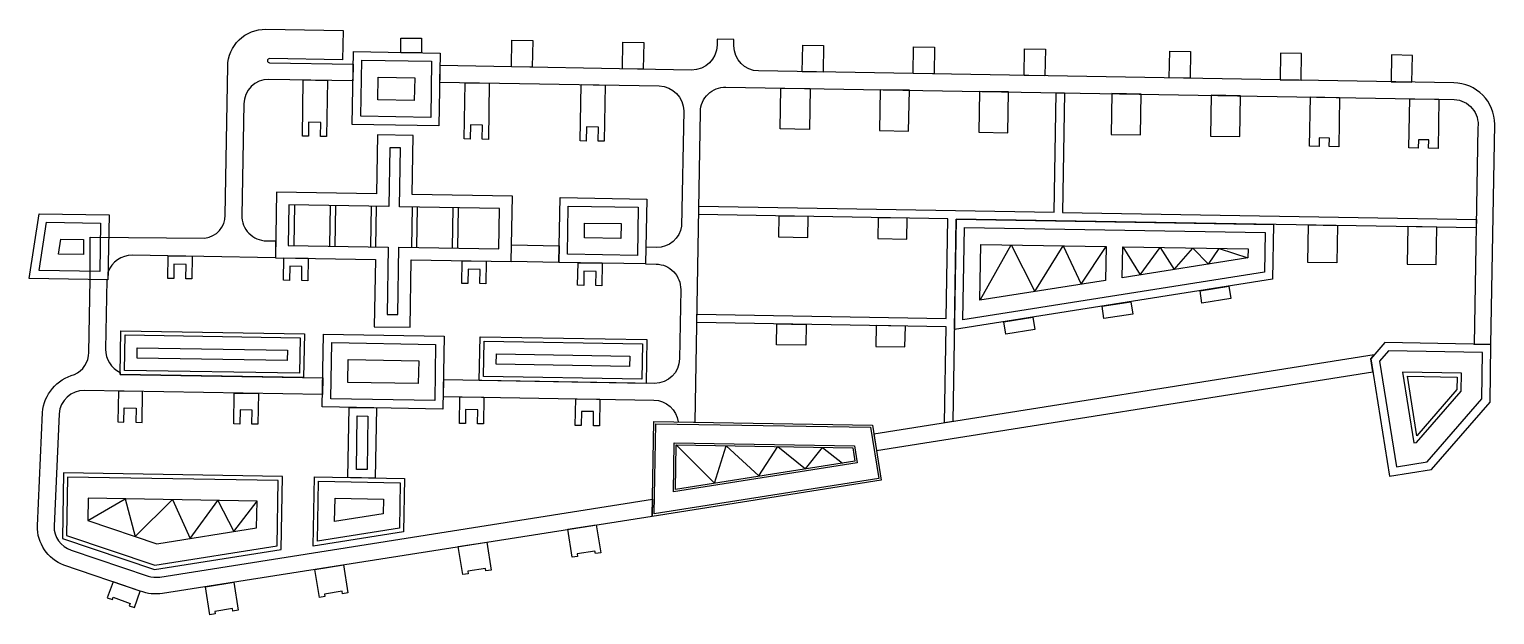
# Model space of a CAD drawing. Header units: millimetres. Extents: x -439850 to 440374, y 3556331 to 3581716.
# Drawn here: x 439767.2 to 440118.6, y 3579713.5 to 3579853.9 of the extents above; entities that cross this region are included whole.
import ezdxf

# ---------------------------------------------------------------- set-up
doc = ezdxf.new("R2010")
doc.units = ezdxf.units.MM
doc.header["$LTSCALE"] = 1000
doc.header["$MEASUREMENT"] = 0
doc.layers.add('铺装', color=6, linetype='Continuous')

msp = doc.modelspace()

# ---------------------------------------------------------------- linework, layer by layer
at = {"layer": '铺装', "ltscale": 0.02}
for points in [[(439823.91, 3579853.867), (439842.408, 3579853.554), (439842.289, 3579846.555), (439824.792, 3579846.851, 1), (439824.775, 3579845.851), (439844.864, 3579845.512), (439844.797, 3579841.512), (439824.606, 3579841.853, 0.4092528), (439818.607, 3579835.955), (439818.155, 3579809.226, 0.4142136), (439824.053, 3579803.126), (439826.249, 3579803.089), (439826.181, 3579799.089), (439791.841, 3579799.67, 0.323031), (439786.079, 3579795.66), (439786.047, 3579793.767), (439785.74, 3579793.772), (439785.459, 3579777.135, 0.2989318), (439788.98, 3579771.569), (439788.971, 3579771.075), (439837.564, 3579770.254), (439837.497, 3579766.254), (439780.401, 3579767.219, 0.3980844), (439774.316, 3579761.653), (439773.113, 3579734.712, 0.3269165), (439777.202, 3579728.922), (439795.654, 3579722.727, 0.1208349), (439798.503, 3579722.489), (439916.605, 3579741.199), (439916.534, 3579737.037), (439799.129, 3579718.539, -0.1334421), (439793.802, 3579719.13), (439775.458, 3579725.302, -0.3130822), (439769.113, 3579734.78), (439770.328, 3579761.97, -0.3152142), (439777.981, 3579771.028, 0.2869364), (439781.445, 3579776.365), (439781.741, 3579793.84), (439781.741, 3579804.03), (439809.26, 3579803.801, 0.3933353), (439814.156, 3579809.294), (439814.76, 3579845.021, -0.4142136)], [(439866.48, 3579769.765), (439866.413, 3579765.765), (439916.94, 3579764.911, -0.3721635), (439922.789, 3579759.683), (439926.852, 3579759.614), (439928.111, 3579834.103, -0.4142136), (439934.212, 3579840.001), (440108.887, 3579837.049, -0.4316029), (440114.568, 3579830.313), (440113.689, 3579778.361), (440117.688, 3579778.3), (440118.579, 3579831.057, 0.4092721), (440108.748, 3579841.055), (439942.026, 3579843.87, -0.4092721), (439936.127, 3579849.869), (439936.152, 3579851.42), (439932.153, 3579851.488), (439932.129, 3579850.038, -0.4100214), (439925.992, 3579844.085), (439865.642, 3579845.161), (439865.575, 3579841.161), (439918.214, 3579840.271, -0.4092721), (439924.113, 3579834.272), (439923.599, 3579806.685, -0.3775339), (439917.56, 3579801.545), (439915.028, 3579801.588), (439914.961, 3579797.589), (439917.492, 3579797.546, -0.4142136), (439923.39, 3579791.445), (439923.109, 3579774.808, -0.4092721), (439917.109, 3579768.91)]]:
    msp.add_lwpolyline(points, format="xyb", close=True, dxfattribs=at)
for points in [[(439856.311, 3579851.719), (439861.253, 3579851.719), (439861.253, 3579848.235), (439856.311, 3579848.235)], [(439844.915, 3579848.511), (439865.693, 3579848.16), (439865.398, 3579830.697), (439844.62, 3579831.048)], [(439882.907, 3579851.27), (439887.907, 3579851.185), (439887.798, 3579844.786), (439882.799, 3579844.871)], [(439909.503, 3579850.82), (439914.503, 3579850.736), (439914.395, 3579844.337), (439909.395, 3579844.421)], [(439952.64, 3579850.091), (439957.639, 3579850.007), (439957.531, 3579843.607), (439952.532, 3579843.692)], [(439979.236, 3579849.642), (439984.236, 3579849.557), (439984.127, 3579843.158), (439979.128, 3579843.242)], [(440005.832, 3579849.192), (440010.832, 3579849.108), (440010.724, 3579842.708), (440005.724, 3579842.793)], [(440040.647, 3579848.604), (440045.646, 3579848.519), (440045.538, 3579842.12), (440040.539, 3579842.204)], [(440067.135, 3579841.755), (440072.134, 3579841.67), (440072.242, 3579848.07), (440067.243, 3579848.154)], [(439846.881, 3579846.478), (439863.66, 3579846.194), (439863.432, 3579832.731), (439846.653, 3579833.014)], [(440093.731, 3579841.305), (440098.73, 3579841.221), (440098.839, 3579847.62), (440093.839, 3579847.704)], [(439850.813, 3579842.411), (439859.593, 3579842.262), (439859.5, 3579836.798), (439850.72, 3579836.946)], [(439871.458, 3579827.567), (439871.686, 3579841.058), (439877.485, 3579840.96), (439877.257, 3579827.469), (439875.807, 3579827.494), (439875.865, 3579830.893), (439872.965, 3579830.942), (439872.908, 3579827.543)], [(439899.254, 3579827.098), (439899.482, 3579840.588), (439905.281, 3579840.49), (439905.053, 3579827), (439903.603, 3579827.024), (439903.661, 3579830.424), (439900.761, 3579830.473), (439900.704, 3579827.073)], [(439947.414, 3579839.778), (439954.413, 3579839.66), (439954.248, 3579829.861), (439947.249, 3579829.979)], [(439971.045, 3579829.577), (439978.044, 3579829.459), (439978.21, 3579839.257), (439971.211, 3579839.376)], [(439994.842, 3579829.175), (440001.841, 3579829.057), (440002.006, 3579838.855), (439995.007, 3579838.973)], [(440026.637, 3579828.637), (440033.636, 3579828.519), (440033.802, 3579838.318), (440026.803, 3579838.436)], [(440057.598, 3579837.916), (440050.599, 3579838.034), (440050.434, 3579828.235), (440057.433, 3579828.117)], [(440074.197, 3579825.833), (440074.396, 3579837.632), (440081.395, 3579837.513), (440081.196, 3579825.715), (440078.921, 3579825.753), (440078.955, 3579827.753), (440076.505, 3579827.795), (440076.471, 3579825.795)], [(440097.993, 3579825.431), (440098.193, 3579837.229), (440105.192, 3579837.111), (440104.992, 3579825.313), (440102.717, 3579825.351), (440102.751, 3579827.351), (440100.302, 3579827.392), (440100.268, 3579825.393)], [(439849.905, 3579782.536), (439858.476, 3579782.392), (439858.749, 3579798.539), (439882.746, 3579798.133), (439883.012, 3579813.849), (439859.015, 3579814.254), (439859.254, 3579828.374), (439850.682, 3579828.519), (439850.443, 3579814.399), (439826.447, 3579814.805), (439826.181, 3579799.089), (439850.178, 3579798.684)], [(439852.955, 3579785.485), (439855.528, 3579785.442), (439855.8, 3579801.589), (439879.797, 3579801.183), (439879.961, 3579810.9), (439855.965, 3579811.306), (439856.203, 3579825.425), (439853.631, 3579825.468), (439853.392, 3579811.349), (439829.396, 3579811.755), (439829.232, 3579802.038), (439853.228, 3579801.633)], [(439894.183, 3579797.94), (439894.446, 3579813.502), (439915.224, 3579813.151), (439914.961, 3579797.589)], [(439767.179, 3579794.086), (439769.571, 3579809.612), (439786.31, 3579809.329), (439786.047, 3579793.767)], [(439896.216, 3579799.906), (439896.412, 3579811.468), (439913.19, 3579811.185), (439912.995, 3579799.622)], [(439769.505, 3579796.047), (439771.282, 3579807.583), (439784.276, 3579807.363), (439784.081, 3579795.8)], [(439900.283, 3579803.838), (439900.343, 3579807.401), (439909.123, 3579807.253), (439909.063, 3579803.689)], [(439946.84, 3579804.083), (439953.839, 3579803.964), (439953.924, 3579808.964), (439946.925, 3579809.082)], [(439970.637, 3579803.68), (439977.645, 3579803.562), (439977.729, 3579808.561), (439970.721, 3579808.68)], [(439989.025, 3579781.826), (439989.474, 3579808.363), (440065.534, 3579807.077), (440065.312, 3579793.916)], [(439991.065, 3579784.175), (439991.44, 3579806.329), (440063.501, 3579805.111), (440063.341, 3579795.629)], [(440073.933, 3579806.935), (440080.862, 3579806.818), (440080.71, 3579797.819), (440073.781, 3579797.936)], [(440097.578, 3579797.534), (440104.577, 3579797.416), (440104.729, 3579806.415), (440097.73, 3579806.533)], [(439774.156, 3579799.969), (439774.704, 3579803.524), (439780.209, 3579803.431), (439780.149, 3579799.867)], [(439800.363, 3579794.125), (439800.454, 3579799.524), (439806.253, 3579799.426), (439806.162, 3579794.027), (439804.712, 3579794.051), (439804.769, 3579797.451), (439801.87, 3579797.5), (439801.812, 3579794.1)], [(439828.159, 3579793.655), (439828.25, 3579799.054), (439834.049, 3579798.956), (439833.958, 3579793.557), (439832.508, 3579793.582), (439832.565, 3579796.981), (439829.666, 3579797.03), (439829.608, 3579793.631)], [(439882.814, 3579802.133), (439894.25, 3579801.939), (439894.171, 3579797.94), (439882.746, 3579798.133)], [(439870.872, 3579792.933), (439870.964, 3579798.332), (439876.763, 3579798.234), (439876.672, 3579792.835), (439875.222, 3579792.86), (439875.279, 3579796.259), (439872.38, 3579796.301), (439872.322, 3579792.909)], [(439898.668, 3579792.463), (439898.76, 3579797.862), (439904.572, 3579797.764), (439904.468, 3579792.365), (439903.018, 3579792.39), (439903.075, 3579795.789), (439900.176, 3579795.838), (439900.118, 3579792.439)], [(440048.388, 3579788.198), (440047.919, 3579791.16), (440054.832, 3579792.255), (440055.302, 3579789.293)], [(440024.881, 3579784.474), (440024.412, 3579787.437), (440031.325, 3579788.532), (440031.795, 3579785.569)], [(440001.374, 3579780.75), (440000.905, 3579783.713), (440007.819, 3579784.808), (440008.288, 3579781.845)], [(439789.149, 3579781.563), (439833.142, 3579780.819), (439832.965, 3579770.331), (439788.971, 3579771.075)], [(439953.372, 3579778.068), (439946.373, 3579778.187), (439946.458, 3579783.186), (439953.457, 3579783.068)], [(439970.17, 3579777.785), (439977.169, 3579777.666), (439977.253, 3579782.665), (439970.254, 3579782.784)], [(439790.132, 3579780.546), (439832.126, 3579779.836), (439831.982, 3579771.348), (439789.988, 3579772.058)], [(439837.742, 3579780.742), (439866.658, 3579780.253), (439866.362, 3579762.79), (439837.447, 3579763.279)], [(439839.708, 3579778.708), (439864.624, 3579778.287), (439864.396, 3579764.824), (439839.48, 3579765.245)], [(439875.256, 3579780.108), (439915.251, 3579779.432), (439915.073, 3579768.943), (439875.079, 3579769.619)], [(439876.239, 3579779.091), (439914.234, 3579778.449), (439914.09, 3579769.96), (439876.096, 3579770.602)], [(440092.243, 3579778.722), (440088.869, 3579774.838), (440093.336, 3579746.646), (440103.434, 3579748.245), (440117.477, 3579764.438), (440117.688, 3579778.294)], [(439793.081, 3579777.496), (439829.075, 3579776.888), (439829.033, 3579774.398), (439793.038, 3579775.007)], [(439843.64, 3579774.641), (439860.557, 3579774.355), (439860.465, 3579768.891), (439843.547, 3579769.176)], [(439879.188, 3579776.041), (439911.184, 3579775.5), (439911.141, 3579773.01), (439879.146, 3579773.551)], [(440089.689, 3579775.782), (439969.695, 3579756.773), (439970.32, 3579752.822), (440089.37, 3579771.682), (440088.869, 3579774.838)], [(440093.141, 3579776.706), (440090.991, 3579774.231), (440094.998, 3579748.934), (440102.401, 3579750.107), (440115.489, 3579765.198), (440115.658, 3579776.328)], [(440096.462, 3579771.65), (440099.154, 3579754.655), (440099.818, 3579754.76), (440110.517, 3579767.097), (440110.583, 3579771.412)], [(440097.636, 3579770.63), (440109.568, 3579770.449), (440109.523, 3579767.476), (440099.894, 3579756.374)], [(439788.539, 3579767.082), (439788.414, 3579759.683), (439789.864, 3579759.658), (439789.921, 3579763.058), (439792.821, 3579763.009), (439792.763, 3579759.609), (439794.213, 3579759.585), (439794.338, 3579766.984)], [(439816.21, 3579759.213), (439816.335, 3579766.612), (439822.134, 3579766.514), (439822.009, 3579759.115), (439820.559, 3579759.139), (439820.617, 3579762.539), (439817.717, 3579762.588), (439817.66, 3579759.188)], [(439871.754, 3579759.274), (439870.304, 3579759.299), (439870.412, 3579765.698), (439876.197, 3579765.6), (439876.103, 3579759.201), (439874.653, 3579759.225), (439874.711, 3579762.625), (439871.811, 3579762.674)], [(439898.1, 3579758.829), (439898.208, 3579765.228), (439904.007, 3579765.13), (439903.899, 3579758.731), (439902.449, 3579758.755), (439902.507, 3579762.155), (439899.607, 3579762.204), (439899.55, 3579758.804)], [(439843.572, 3579746.341), (439843.856, 3579763.17), (439850.428, 3579763.059), (439850.144, 3579746.23)], [(439845.605, 3579748.307), (439845.822, 3579761.137), (439848.395, 3579761.093), (439848.178, 3579748.263)], [(439916.534, 3579737.037), (439916.919, 3579759.782), (439969.358, 3579758.896), (439971.443, 3579745.735)], [(439917.044, 3579737.624), (439917.41, 3579759.273), (439968.93, 3579758.403), (439970.871, 3579746.151)], [(439921.634, 3579742.907), (439921.834, 3579754.698), (439965.077, 3579753.967), (439965.722, 3579749.891)], [(439922.144, 3579743.494), (439922.325, 3579754.19), (439964.649, 3579753.474), (439965.15, 3579750.307)], [(439827.898, 3579746.603), (439775.373, 3579747.491), (439775.107, 3579731.735), (439797.221, 3579724.311), (439827.603, 3579729.124)], [(439826.881, 3579745.62), (439776.356, 3579746.474), (439776.119, 3579732.45), (439797.307, 3579725.337), (439826.617, 3579729.981)], [(439835.284, 3579729.9), (439835.583, 3579746.485), (439857.161, 3579746.096), (439856.945, 3579733.332)], [(439836.306, 3579731.075), (439836.565, 3579745.467), (439856.144, 3579745.115), (439855.96, 3579734.188)], [(439821.798, 3579740.705), (439781.271, 3579741.39), (439781.18, 3579736.025), (439797.735, 3579730.468), (439821.689, 3579734.262)], [(439840.391, 3579735.772), (439840.492, 3579741.395), (439852.077, 3579741.187), (439852.017, 3579737.613)], [(439897.389, 3579727.22), (439896.325, 3579733.936), (439903.14, 3579735.016), (439904.204, 3579728.3), (439902.92, 3579728.096), (439902.826, 3579728.689), (439898.579, 3579728.016), (439898.673, 3579727.424)], [(439871.117, 3579723.058), (439870.053, 3579729.774), (439876.868, 3579730.854), (439877.932, 3579724.138), (439876.648, 3579723.934), (439876.554, 3579724.527), (439872.307, 3579723.854), (439872.401, 3579723.262)], [(439838.03, 3579717.816), (439836.746, 3579717.613), (439835.682, 3579724.329), (439842.497, 3579725.409), (439843.561, 3579718.693), (439842.277, 3579718.489), (439842.183, 3579719.082), (439837.936, 3579718.409)], [(439785.881, 3579717.498), (439787.104, 3579717.058), (439787.307, 3579717.622), (439791.353, 3579716.166), (439791.15, 3579715.601), (439792.373, 3579715.161), (439793.802, 3579719.13), (439787.259, 3579721.327)], [(439810.473, 3579713.451), (439809.409, 3579720.167), (439816.224, 3579721.247), (439817.288, 3579714.531), (439816.004, 3579714.327), (439815.91, 3579714.92), (439811.663, 3579714.247), (439811.757, 3579713.654)]]:
    msp.add_lwpolyline(points, close=True, dxfattribs=at)
for points in [[(439832.658, 3579828.223), (439832.886, 3579841.714), (439838.686, 3579841.616), (439838.458, 3579828.125), (439837.008, 3579828.15), (439837.065, 3579831.549), (439834.166, 3579831.598), (439834.108, 3579828.199), (439832.658, 3579828.223)], [(439989.474, 3579808.362), (439988.653, 3579759.776), (439986.647, 3579759.458), (439987.036, 3579782.5), (439927.256, 3579783.511), (439927.29, 3579785.51), (439987.07, 3579784.5), (439987.474, 3579808.396), (439927.694, 3579809.407), (439927.728, 3579811.407), (440012.92, 3579809.967), (440013.405, 3579838.663), (440015.404, 3579838.629), (440014.919, 3579809.933), (440114.195, 3579808.255), (440114.161, 3579806.255), (439989.474, 3579808.362)], [(439830.739, 3579811.732), (439830.576, 3579802.056)], [(439839.311, 3579811.587), (439839.147, 3579801.911)], [(439840.583, 3579811.566), (439840.419, 3579801.889)], [(439849.154, 3579811.421), (439848.991, 3579801.744)], [(439850.392, 3579811.36), (439850.229, 3579801.683)], [(439858.964, 3579811.255), (439858.801, 3579801.579)], [(439860.202, 3579811.194), (439860.039, 3579801.517)], [(439868.774, 3579811.049), (439868.61, 3579801.373)], [(439870.046, 3579811.068), (439869.883, 3579801.391)], [(440025.266, 3579793.645), (439995.145, 3579788.871), (439995.372, 3579802.262), (440025.403, 3579801.754), (440025.266, 3579793.645)], [(439995.263, 3579789.079), (440002.635, 3579802.139), (440008.304, 3579790.956), (440015.087, 3579801.929), (440019.42, 3579792.718), (440025.403, 3579801.754)], [(440029.402, 3579801.687), (440059.434, 3579801.179), (440059.398, 3579799.054), (440029.277, 3579794.28), (440029.402, 3579801.687)], [(440029.402, 3579801.687), (440033.552, 3579794.958), (440038.343, 3579801.536), (440041.723, 3579796.253), (440046.228, 3579801.403), (440049.931, 3579797.554), (440052.521, 3579801.296), (440059.398, 3579799.054)], [(439922.325, 3579754.19), (439931.461, 3579744.97), (439934.311, 3579753.987), (439942.141, 3579746.785), (439946.679, 3579753.778), (439953.341, 3579748.436), (439957.368, 3579753.592), (439962.178, 3579749.836)], [(439781.18, 3579736.025), (439790.178, 3579741.239), (439792.569, 3579732.202), (439801.534, 3579741.047), (439805.789, 3579731.743), (439812.357, 3579740.865), (439816.255, 3579733.401), (439821.798, 3579740.705)]]:
    msp.add_lwpolyline(points, dxfattribs=at)

doc.saveas('drawing.dxf')
